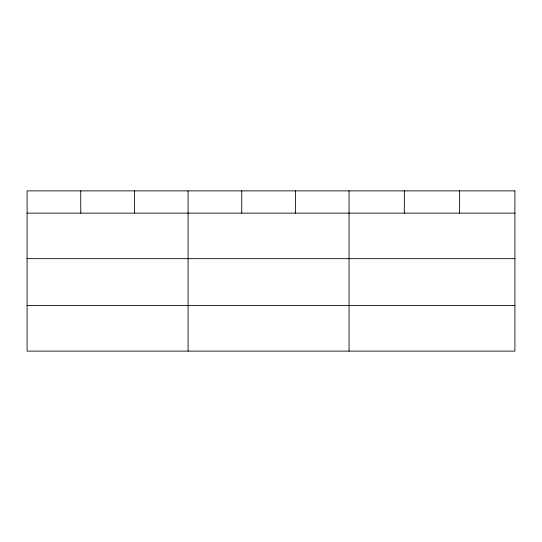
<?xml version="1.0" encoding="UTF-8"?>
<svg xmlns="http://www.w3.org/2000/svg" width="542" height="542" viewBox="0 0 542 542"><rect width="100%" height="100%" fill="white"/><g stroke="black" fill="none" stroke-linecap="round" stroke-linejoin="round"><path stroke-width="0.81" d="M27.1 213.128L514.9 213.128M27.1 258.663L514.9 258.663M27.1 305.586L514.9 305.586M459.616 190.879L459.616 213.128M404.332 190.879L404.332 213.128M349.048 190.879L349.048 351.121M295.39 190.879L295.39 213.128M241.732 190.879L241.732 213.128M188.074 190.879L188.074 351.121M134.416 190.879L134.416 213.128M80.758 190.879L80.758 213.128M514.9 190.879L27.1 190.879L27.1 351.121L514.9 351.121L514.9 190.879"/></g></svg>
